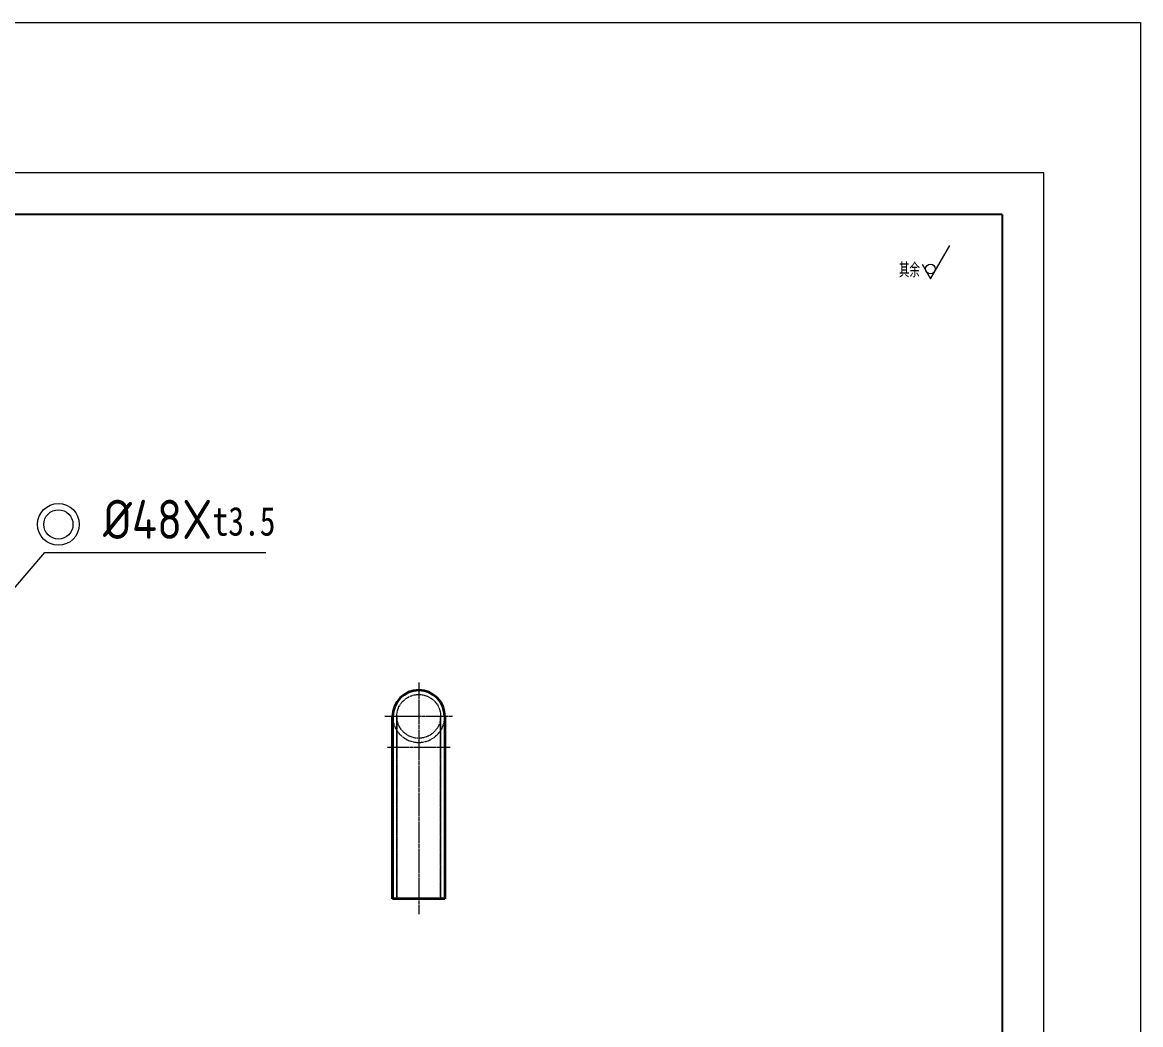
# Model space of a CAD drawing. Header units: millimetres. Extents: x 200899 to 230351, y -82611 to -20945.
# Drawn here: x 202303 to 203375, y -68676 to -67715 of the extents above; entities that cross this region are included whole.
import ezdxf
from ezdxf.enums import TextEntityAlignment as Align

# ---------------------------------------------------------------- set-up
doc = ezdxf.new("R2010")
doc.units = ezdxf.units.MM
doc.header["$LTSCALE"] = 0.5
for name, pattern in [('AM_ISO02W050x2', [3.75, 3, -0.75]), ('AM_ISO08W050x2', [9, 6, -0.75, 1.5, -0.75]), ('DOT2', [0.125, 0, -0.125])]:
    doc.linetypes.add(name, pattern=pattern)
for name, color, linetype, lineweight in [('CENTER', 2, 'AM_ISO08W050x2', 15), ('HIDDEN', 1, 'AM_ISO02W050x2', 18), ('图框', 7, 'Continuous', 18), ('标注线', 3, 'Continuous', 18)]:
    doc.layers.add(name, color=color, linetype=linetype, lineweight=lineweight)
for name, color, linetype in [('Drawing', 7, 'Continuous'), ('图\\M+19E79\\M+195B6\\M+18E9A', 7, 'Continuous'), ('材质', 7, 'Continuous')]:
    doc.layers.add(name, color=color, linetype=linetype)
doc.layers.add('打印-禁用', color=7, linetype='Continuous', lineweight=15, plot=False)
doc.styles.add('DIM', font='romans.shx', dxfattribs={"width": 0.8, "bigfont": 'bigfont.shx'})
doc.styles.add('国标', font='simfang.ttf', dxfattribs={"width": 0.8})
doc.styles.add('机械长仿宋', font='gbenor.shx', dxfattribs={"height": 1, "bigfont": 'gbcbig.shx'})
doc.dimstyles.new('DEH 1-5', dxfattribs={"dimscale": 5, "dimtxt": 3.5, "dimasz": 2.5, "dimexe": 1, "dimexo": 0.625, "dimgap": 1.2, "dimtad": 1, "dimdsep": 46, "dimtxsty": 'DIM', "dimblk": 'OPEN', "dimcen": 0, "dimclrd": 8, "dimclre": 8, "dimclrt": 2, "dimazin": 2, "dimtfac": 0.5, "dimtofl": 0, "dimtmove": 0, "dimatfit": 3, "dimldrblk": 'OPEN', "dimfxl": 0, "dimtolj": 2, "dimlwd": 18, "dimlwe": 13, "dimarcsym": 0})

# ---------------------------------------------------------------- blocks, each defined once
blk = doc.blocks.new('GZDEH零件A2图框V02版')
at = {"layer": '图\\M+19E79\\M+195B6\\M+18E9A', "linetype": 'Continuous'}
for q in [(20, 410), (584, 11)]:
    blk.add_line((584, 410), q, dxfattribs=at)
at = {"layer": '打印-禁用', "linetype": 'Continuous'}
for p, q in [((594, 420), (0, 420)), ((594, 0), (594, 420))]:
    blk.add_line(p, q, dxfattribs=at)
blk = doc.blocks.new('DEH A2')
at = {"layer": '图框'}
blk.add_blockref('GZDEH零件A2图框V02版', (0, 0), dxfattribs=at)
blk = doc.blocks.new('FINISHER_NON')
at = {"layer": '标注线'}
for p, q in [((0, 0), (4.62, 8)), ((-2.02, 3.5), (0, 0))]:
    blk.add_line(p, q, dxfattribs=at)
blk.add_circle((0, 2.33), 1.17, dxfattribs=at)
blk = doc.blocks.new('其余不去材料')
at = {"layer": '标注线'}
blk.add_blockref('FINISHER_NON', (0, 0), dxfattribs=at)
at = {"layer": '标注线', "color": 7, "linetype": 'DOT2', "style": '机械长仿宋'}
blk.add_text('其余', height=3.5, dxfattribs=at).set_placement((-7.56, 0.3))
blk = doc.blocks.new('_Open')
at = {"color": 0, "linetype": 'ByBlock', "lineweight": -2}
for p, q in [((-1, 0.167), (0, 0)), ((-1, -0.167), (0, 0)), ((0, 0), (-1, 0))]:
    blk.add_line(p, q, dxfattribs=at)
blk = doc.blocks.new('PIPE_SHARP_MARK5')
at = {"color": 0, "linetype": 'ByBlock', "lineweight": -2}
for radius in [2.5, 1.75]:
    blk.add_circle((0, 2.5), radius, dxfattribs=at)

msp = doc.modelspace()

# ---------------------------------------------------------------- linework, layer by layer
at = {"layer": 'CENTER', "lineweight": 13}
for p, q in [((202682.809, -68348.109), (202682.809, -68413.109)), ((202715.309, -68380.609), (202650.309, -68380.609)), ((202682.809, -68396.109), (202682.809, -68570.109)), ((202712.809, -68410.609), (202652.809, -68410.609))]:
    msp.add_line(p, q, dxfattribs=at)
at = {"layer": 'Drawing', "color": 7, "lineweight": 35}
for p, q in [((202657.809, -68380.609), (202657.809, -68410.609)), ((202657.809, -68410.609), (202657.809, -68380.609)), ((202707.809, -68380.609), (202707.809, -68410.609)), ((202657.809, -68555.609), (202657.809, -68410.609)), ((202657.809, -68410.609), (202657.809, -68555.609)), ((202707.809, -68410.609), (202707.809, -68555.609)), ((202682.809, -68555.609), (202657.809, -68555.609)), ((202707.809, -68555.609), (202682.809, -68555.609))]:
    msp.add_line(p, q, dxfattribs=at)
msp.add_arc((202682.809, -68380.609), 25, 0, 180, dxfattribs=at)
at = {"layer": 'HIDDEN', "lineweight": 13}
for p, q in [((202661.809, -68410.609), (202661.809, -68380.609)), ((202661.809, -68380.609), (202661.809, -68410.609)), ((202703.809, -68410.609), (202703.809, -68380.609)), ((202703.809, -68380.609), (202703.809, -68410.609)), ((202707.809, -68410.609), (202707.809, -68380.609)), ((202661.809, -68410.609), (202661.809, -68555.609)), ((202661.809, -68555.609), (202661.809, -68410.609)), ((202703.809, -68410.609), (202703.809, -68555.609)), ((202703.809, -68555.609), (202703.809, -68410.609)), ((202707.809, -68555.609), (202707.809, -68410.609))]:
    msp.add_line(p, q, dxfattribs=at)
msp.add_circle((202682.809, -68380.609), 21, dxfattribs=at)
msp.add_arc((202682.809, -68380.609), 25, 180, 0, dxfattribs=at)
at = {"layer": '标注线'}
msp.add_lwpolyline([(200899.277, -67715.418), (203374.67, -67715.418), (203374.67, -69636.805), (200899.277, -69636.805)], close=True, dxfattribs=at)

# ---------------------------------------------------------------- block references
at = {"layer": '图框', "xscale": 4, "yscale": 4, "zscale": 4}
msp.add_blockref('DEH A2', (200905.943, -69539.589), dxfattribs=at)
at = {"layer": '标注线'}
for name, p, xscale, yscale, zscale in [('其余不去材料', (203173.272, -67961.141), 4, 4, 4), ('PIPE_SHARP_MARK5', (202337.422, -68216.642), 8, 8, 8)]:
    msp.add_blockref(name, p, dxfattribs=dict(at, xscale=xscale, yscale=yscale, zscale=zscale))

# ---------------------------------------------------------------- texts
at = {"layer": '材质', "color": 3, "style": '国标', "width": 0.8}
msp.add_text('t3.5', height=27.65, dxfattribs=at).set_placement((202515.372, -68207.413), align=Align.CENTER)
at = {"layer": '标注线', "color": 2, "insert": (202380.246, -68173.047), "char_height": 75, "width": 1545.3071, "attachment_point": 1, "style": '机械长仿宋'}
msp.add_mtext('{\\H0.5x;%%C48X}', dxfattribs=at)

# ---------------------------------------------------------------- leaders
at = {"layer": '标注线'}
msp.add_leader([(202210.747, -68355.609), (202324.356, -68223.516), (202536.154, -68223.516)], dimstyle='DEH 1-5', override={"dimgap": 1.2, "dimtad": 0}, dxfattribs=at)

doc.saveas('drawing.dxf')
